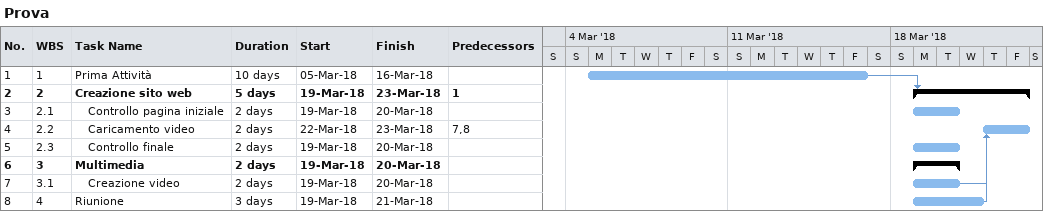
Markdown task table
Prova

| ID | WBS | Task | Duration | Start | Finish | Predecessors |
|---|---|---|---|---|---|---|
| 1 | 1 | Prima Attività | 10d | 2018-03-05 | 2018-03-16 |  |
| 2 | 2 | **Creazione sito web** | 5d | 2018-03-19 | 2018-03-23 | 1 |
| 3 | 2.1 | Controllo pagina iniziale | 2d | 2018-03-19 | 2018-03-20 |  |
| 4 | 2.2 | Caricamento video | 2d | 2018-03-22 | 2018-03-23 | 7, 8 |
| 5 | 2.3 | Controllo finale | 2d | 2018-03-19 | 2018-03-20 |  |
| 6 | 3 | **Multimedia** | 2d | 2018-03-19 | 2018-03-20 |  |
| 7 | 3.1 | Creazione video | 2d | 2018-03-19 | 2018-03-20 |  |
| 8 | 4 | Riunione | 3d | 2018-03-19 | 2018-03-21 |  |
